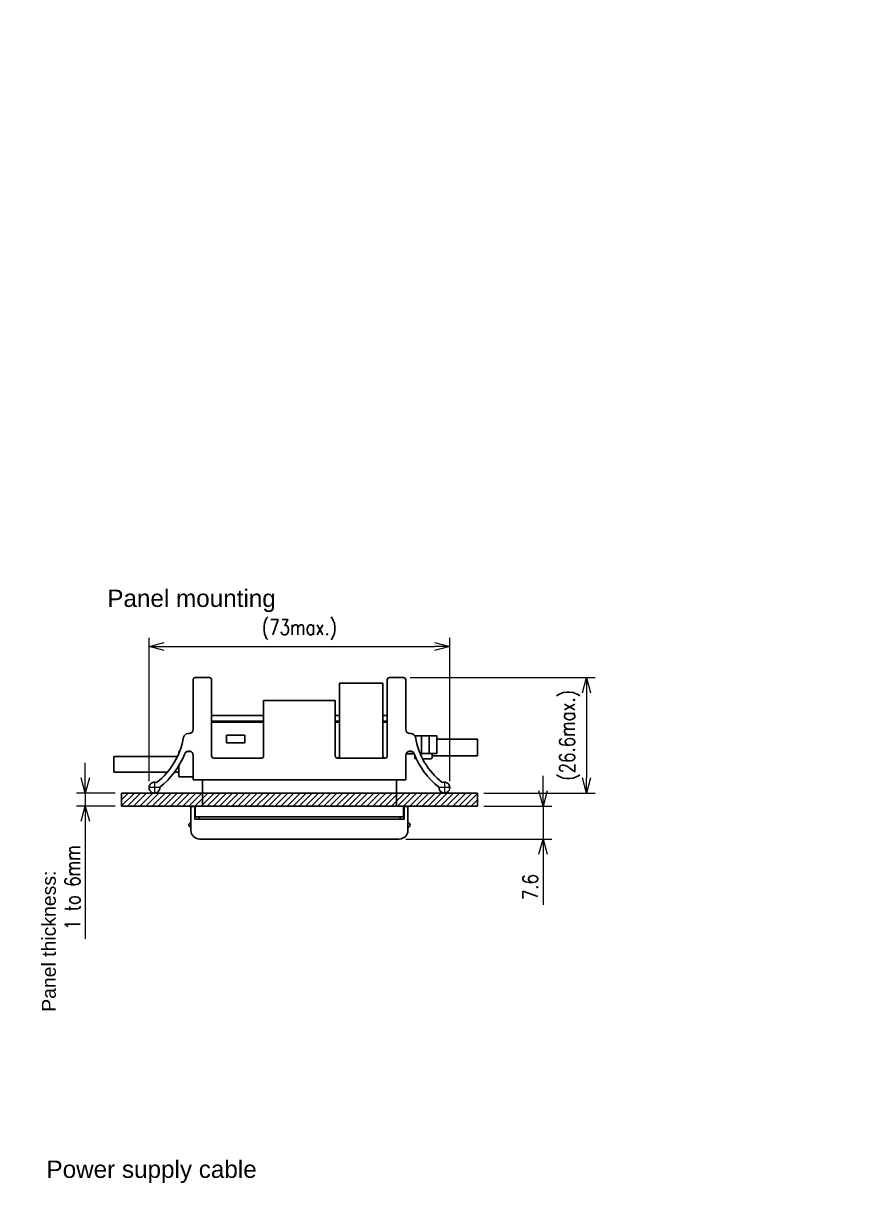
# Model space of a CAD drawing. Header units: millimetres. Extents: x 0 to 70370, y 0 to 11543.
# Drawn here: x 1131.3 to 1326.1, y 1848.4 to 2118.1 of the extents above; entities that cross this region are included whole.
import ezdxf
from ezdxf import colors
from ezdxf.entities.mleader import LeaderData, LeaderLine
from ezdxf.enums import TextEntityAlignment as Align
from ezdxf.math import Vec2, Vec3

# ---------------------------------------------------------------- set-up
doc = ezdxf.new("R2010")
doc.units = ezdxf.units.MM
for name, pattern in [('CENTER', [50.8, 31.75, -6.35, 6.35, -6.35]), ('CENTER2', [28.575, 19.05, -3.175, 3.175, -3.175]), ('HIDDEN2', [4.7625, 3.175, -1.5875])]:
    doc.linetypes.add(name, pattern=pattern)
for name, color, linetype, lineweight in [('01_外形線', 7, 'Continuous', 25), ('03_かくれ線', 6, 'HIDDEN2', 13), ('04_中心線', 1, 'CENTER2', 9), ('06_文字', 7, 'Continuous', 13), ('07_寸法線', 3, 'Continuous', 9)]:
    doc.layers.add(name, color=color, linetype=linetype, lineweight=lineweight)
doc.styles.get("Standard").update_dxf_attribs({"font": 'arial.ttf'})
doc.styles.add('寸法用', font='simplex.shx', dxfattribs={"width": 0.8, "bigfont": '@extfont2.shx'})
doc.dimstyles.new('機械製図用', dxfattribs={"dimtxt": 3.5, "dimasz": 3.5, "dimexe": 2, "dimexo": 0, "dimgap": 1.2, "dimtad": 1, "dimdsep": 46, "dimtxsty": '寸法用', "dimblk": 'OPEN30', "dimcen": 0, "dimclrd": 256, "dimclre": 256, "dimclrt": 7, "dimazin": 2, "dimtm": 1e-09, "dimtfac": 0.75, "dimtmove": 0, "dimatfit": 3, "dimldrblk": 'OPEN30', "dimfxl": 1, "dimlwd": -1, "dimlwe": -1, "dimarcsym": 0})

# ---------------------------------------------------------------- blocks, each defined once
blk = doc.blocks.new('_Open30')
at = {"color": 0, "linetype": 'ByBlock', "lineweight": -2}
for p, q in [((-1, 0.268), (0, 0)), ((0, 0), (-1, -0.268)), ((0, 0), (-1, 0))]:
    blk.add_line(p, q, dxfattribs=at)
blk = doc.blocks.new('*D1984')
at = {"layer": '07_寸法線', "transparency": 16777216}
for p, q in [((1220.46, 1967.33), (1263.1, 1967.33)), ((1261.1, 1963.83), (1261.1, 1944.23)), ((1237.46, 1940.73), (1263.1, 1940.73))]:
    blk.add_line(p, q, dxfattribs=at)
at = {"layer": 'Defpoints', "color": 0, "linetype": 'Continuous', "transparency": 16777216}
for p in [(1218.96, 1967.33), (1235.96, 1940.73), (1261.1, 1940.73)]:
    blk.add_point(p, dxfattribs=at)
at = {"layer": '07_寸法線', "linetype": 'Continuous', "transparency": 16777216, "xscale": 3.5, "yscale": 3.5, "zscale": 3.5}
for p, rotation in [((1261.1, 1967.33), 90), ((1261.1, 1940.73), 270)]:
    blk.add_blockref('_Open30', p, dxfattribs=dict(at, rotation=rotation))
at = {"layer": '07_寸法線', "color": 7, "linetype": 'Continuous', "transparency": 16777216, "insert": (1257.23, 1954.03), "char_height": 3.5, "attachment_point": 5, "rotation": 90, "style": '寸法用'}
blk.add_mtext('(26.6max.)', dxfattribs=at)
blk = doc.blocks.new('*D1985')
at = {"layer": '07_寸法線', "transparency": 16777216}
for p, q in [((1160.32, 1943.48), (1160.32, 1976.49)), ((1163.82, 1974.49), (1226.1, 1974.49)), ((1229.6, 1943.48), (1229.6, 1976.49))]:
    blk.add_line(p, q, dxfattribs=at)
at = {"layer": 'Defpoints', "color": 0, "linetype": 'Continuous', "transparency": 16777216}
for p in [(1229.6, 1974.49), (1160.32, 1941.98), (1229.6, 1941.98)]:
    blk.add_point(p, dxfattribs=at)
at = {"layer": '07_寸法線', "linetype": 'Continuous', "transparency": 16777216, "xscale": 3.5, "yscale": 3.5, "zscale": 3.5, "rotation": 180}
blk.add_blockref('_Open30', (1160.32, 1974.49), dxfattribs=at)
at = {"layer": '07_寸法線', "linetype": 'Continuous', "transparency": 16777216, "xscale": 3.5, "yscale": 3.5, "zscale": 3.5}
blk.add_blockref('_Open30', (1229.6, 1974.49), dxfattribs=at)
at = {"layer": '07_寸法線', "color": 7, "linetype": 'Continuous', "transparency": 16777216, "insert": (1194.96, 1978.36), "char_height": 3.5, "attachment_point": 5, "style": '寸法用'}
blk.add_mtext('(73max.)', dxfattribs=at)
blk = doc.blocks.new('*D1986')
at = {"layer": '07_寸法線', "transparency": 16777216}
for p, q in [((1145.6, 1944.23), (1145.6, 1947.73)), ((1152.46, 1940.73), (1143.6, 1940.73)), ((1145.6, 1940.73), (1145.6, 1937.73)), ((1152.46, 1937.73), (1143.6, 1937.73)), ((1145.6, 1934.23), (1145.6, 1907.13))]:
    blk.add_line(p, q, dxfattribs=at)
at = {"layer": 'Defpoints', "color": 0, "linetype": 'Continuous', "transparency": 16777216}
for p in [(1153.96, 1940.73), (1145.6, 1937.73), (1153.96, 1937.73)]:
    blk.add_point(p, dxfattribs=at)
at = {"layer": '07_寸法線', "linetype": 'Continuous', "transparency": 16777216, "xscale": 3.5, "yscale": 3.5, "zscale": 3.5}
for p, rotation in [((1145.6, 1940.73), 270), ((1145.6, 1937.73), 90)]:
    blk.add_blockref('_Open30', p, dxfattribs=dict(at, rotation=rotation))
at = {"layer": '07_寸法線', "color": 7, "linetype": 'Continuous', "transparency": 16777216, "insert": (1142.65, 1918.93), "char_height": 3.5, "attachment_point": 5, "rotation": 90, "style": '寸法用'}
blk.add_mtext('1 to 6mm', dxfattribs=at)
blk = doc.blocks.new('*D1987')
at = {"layer": '07_寸法線', "transparency": 16777216}
for p, q in [((1251.1, 1941.23), (1251.1, 1944.73)), ((1237.46, 1937.73), (1253.1, 1937.73)), ((1251.1, 1937.73), (1251.1, 1930.13)), ((1219.46, 1930.13), (1253.1, 1930.13)), ((1251.1, 1926.63), (1251.1, 1915))]:
    blk.add_line(p, q, dxfattribs=at)
at = {"layer": 'Defpoints', "color": 0, "linetype": 'Continuous', "transparency": 16777216}
for p in [(1235.96, 1937.73), (1217.96, 1930.13), (1251.1, 1930.13)]:
    blk.add_point(p, dxfattribs=at)
at = {"layer": '07_寸法線', "linetype": 'Continuous', "transparency": 16777216, "xscale": 3.5, "yscale": 3.5, "zscale": 3.5}
for p, rotation in [((1251.1, 1937.73), 270), ((1251.1, 1930.13), 90)]:
    blk.add_blockref('_Open30', p, dxfattribs=dict(at, rotation=rotation))
at = {"layer": '07_寸法線', "color": 7, "linetype": 'Continuous', "transparency": 16777216, "insert": (1248.15, 1919.07), "char_height": 3.5, "attachment_point": 5, "rotation": 90, "style": '寸法用'}
blk.add_mtext('7.6', dxfattribs=at)
blk = doc.blocks.new('*D1962')
at = {"layer": '07_寸法線', "transparency": 16777216}
for p, q in [((1220.46, 1967.33), (1263.1, 1967.33)), ((1261.1, 1963.83), (1261.1, 1944.23)), ((1237.46, 1940.73), (1263.1, 1940.73))]:
    blk.add_line(p, q, dxfattribs=at)
at = {"layer": 'Defpoints', "color": 0, "linetype": 'Continuous', "transparency": 16777216}
for p in [(1218.96, 1967.33), (1235.96, 1940.73), (1261.1, 1940.73)]:
    blk.add_point(p, dxfattribs=at)
at = {"layer": '07_寸法線', "linetype": 'Continuous', "transparency": 16777216, "xscale": 3.5, "yscale": 3.5, "zscale": 3.5}
for p, rotation in [((1261.1, 1967.33), 90), ((1261.1, 1940.73), 270)]:
    blk.add_blockref('_Open30', p, dxfattribs=dict(at, rotation=rotation))
at = {"layer": '07_寸法線', "color": 7, "linetype": 'Continuous', "transparency": 16777216, "insert": (1257.23, 1954.03), "char_height": 3.5, "attachment_point": 5, "rotation": 90, "style": '寸法用'}
blk.add_mtext('(26.6max.)', dxfattribs=at)
blk = doc.blocks.new('*D1963')
at = {"layer": '07_寸法線', "transparency": 16777216}
for p, q in [((1160.32, 1943.48), (1160.32, 1976.49)), ((1163.82, 1974.49), (1226.1, 1974.49)), ((1229.6, 1943.48), (1229.6, 1976.49))]:
    blk.add_line(p, q, dxfattribs=at)
at = {"layer": 'Defpoints', "color": 0, "linetype": 'Continuous', "transparency": 16777216}
for p in [(1229.6, 1974.49), (1160.32, 1941.98), (1229.6, 1941.98)]:
    blk.add_point(p, dxfattribs=at)
at = {"layer": '07_寸法線', "linetype": 'Continuous', "transparency": 16777216, "xscale": 3.5, "yscale": 3.5, "zscale": 3.5, "rotation": 180}
blk.add_blockref('_Open30', (1160.32, 1974.49), dxfattribs=at)
at = {"layer": '07_寸法線', "linetype": 'Continuous', "transparency": 16777216, "xscale": 3.5, "yscale": 3.5, "zscale": 3.5}
blk.add_blockref('_Open30', (1229.6, 1974.49), dxfattribs=at)
at = {"layer": '07_寸法線', "color": 7, "linetype": 'Continuous', "transparency": 16777216, "insert": (1194.96, 1978.36), "char_height": 3.5, "attachment_point": 5, "style": '寸法用'}
blk.add_mtext('(73max.)', dxfattribs=at)
blk = doc.blocks.new('*D1964')
at = {"layer": '07_寸法線', "transparency": 16777216}
for p, q in [((1145.6, 1944.23), (1145.6, 1947.73)), ((1152.46, 1940.73), (1143.6, 1940.73)), ((1145.6, 1940.73), (1145.6, 1937.73)), ((1152.46, 1937.73), (1143.6, 1937.73)), ((1145.6, 1934.23), (1145.6, 1907.13))]:
    blk.add_line(p, q, dxfattribs=at)
at = {"layer": 'Defpoints', "color": 0, "linetype": 'Continuous', "transparency": 16777216}
for p in [(1153.96, 1940.73), (1145.6, 1937.73), (1153.96, 1937.73)]:
    blk.add_point(p, dxfattribs=at)
at = {"layer": '07_寸法線', "linetype": 'Continuous', "transparency": 16777216, "xscale": 3.5, "yscale": 3.5, "zscale": 3.5}
for p, rotation in [((1145.6, 1940.73), 270), ((1145.6, 1937.73), 90)]:
    blk.add_blockref('_Open30', p, dxfattribs=dict(at, rotation=rotation))
at = {"layer": '07_寸法線', "color": 7, "linetype": 'Continuous', "transparency": 16777216, "insert": (1142.65, 1918.93), "char_height": 3.5, "attachment_point": 5, "rotation": 90, "style": '寸法用'}
blk.add_mtext('1 to 6mm', dxfattribs=at)
blk = doc.blocks.new('*D1965')
at = {"layer": '07_寸法線', "transparency": 16777216}
for p, q in [((1251.1, 1941.23), (1251.1, 1944.73)), ((1237.46, 1937.73), (1253.1, 1937.73)), ((1251.1, 1937.73), (1251.1, 1930.13)), ((1219.46, 1930.13), (1253.1, 1930.13)), ((1251.1, 1926.63), (1251.1, 1915))]:
    blk.add_line(p, q, dxfattribs=at)
at = {"layer": 'Defpoints', "color": 0, "linetype": 'Continuous', "transparency": 16777216}
for p in [(1235.96, 1937.73), (1217.96, 1930.13), (1251.1, 1930.13)]:
    blk.add_point(p, dxfattribs=at)
at = {"layer": '07_寸法線', "linetype": 'Continuous', "transparency": 16777216, "xscale": 3.5, "yscale": 3.5, "zscale": 3.5}
for p, rotation in [((1251.1, 1937.73), 270), ((1251.1, 1930.13), 90)]:
    blk.add_blockref('_Open30', p, dxfattribs=dict(at, rotation=rotation))
at = {"layer": '07_寸法線', "color": 7, "linetype": 'Continuous', "transparency": 16777216, "insert": (1248.15, 1919.07), "char_height": 3.5, "attachment_point": 5, "rotation": 90, "style": '寸法用'}
blk.add_mtext('7.6', dxfattribs=at)
blk = doc.blocks.new('AM_BALLOON1')
at = {"transparency": 16777216}
blk.add_circle((0, 0), 5, dxfattribs=at)
blk.add_attdef('B_NUMBER', text='', height=3, dxfattribs=at).set_placement((0, 0), align=Align.MIDDLE_CENTER)
blk = doc.blocks.new('_OPEN')
at = {"color": 0, "linetype": 'ByBlock'}
for p, q in [((-1, 0.167), (0, 0)), ((0, 0), (-1, -0.167)), ((0, 0), (-1, 0))]:
    blk.add_line(p, q, dxfattribs=at)

msp = doc.modelspace()

# ---------------------------------------------------------------- linework, layer by layer
at = {"layer": '01_外形線', "linetype": 'Continuous'}
for p, q in [((1170.46, 1966.83), (1170.46, 1955.42)), ((1170.46, 1966.83), (1170.46, 1955.42)), ((1170.96, 1967.33), (1174.21, 1967.33)), ((1170.96, 1967.33), (1174.21, 1967.33)), ((1174.71, 1966.83), (1174.71, 1949.28)), ((1174.71, 1966.83), (1174.71, 1949.28)), ((1215.21, 1966.83), (1215.21, 1949.28)), ((1215.21, 1966.83), (1215.21, 1949.28)), ((1218.96, 1967.33), (1215.71, 1967.33)), ((1218.96, 1967.33), (1215.71, 1967.33)), ((1219.46, 1966.83), (1219.46, 1955.42)), ((1219.46, 1966.83), (1219.46, 1955.42)), ((1204.21, 1966.03), (1204.21, 1949.28)), ((1204.21, 1966.03), (1214.21, 1966.03)), ((1204.21, 1966.03), (1204.21, 1949.28)), ((1204.21, 1966.03), (1214.21, 1966.03)), ((1214.21, 1949.28), (1214.21, 1966.03)), ((1214.21, 1949.28), (1214.21, 1966.03)), ((1203.21, 1962.03), (1186.71, 1962.03)), ((1186.71, 1962.03), (1186.71, 1949.28)), ((1203.21, 1962.03), (1186.71, 1962.03)), ((1186.71, 1962.03), (1186.71, 1949.28)), ((1203.21, 1949.28), (1203.21, 1962.03)), ((1203.21, 1949.28), (1203.21, 1962.03)), ((1186.71, 1958.635), (1174.71, 1958.635)), ((1186.71, 1958.635), (1174.71, 1958.635)), ((1204.21, 1958.635), (1203.21, 1958.635)), ((1204.21, 1958.635), (1203.21, 1958.635)), ((1215.21, 1958.635), (1214.21, 1958.635)), ((1215.21, 1958.635), (1214.21, 1958.635)), ((1186.71, 1957.335), (1174.71, 1957.335)), ((1186.71, 1957.335), (1174.71, 1957.335)), ((1186.71, 1957.035), (1174.71, 1957.035)), ((1186.71, 1957.035), (1174.71, 1957.035)), ((1204.21, 1957.335), (1203.21, 1957.335)), ((1204.21, 1957.335), (1203.21, 1957.335)), ((1204.21, 1957.035), (1203.21, 1957.035)), ((1204.21, 1957.035), (1203.21, 1957.035)), ((1215.21, 1957.335), (1214.21, 1957.335)), ((1215.21, 1957.335), (1214.21, 1957.335)), ((1215.21, 1957.035), (1214.21, 1957.035)), ((1215.21, 1957.035), (1214.21, 1957.035)), ((1169.236, 1954.42), (1169.46, 1954.42)), ((1169.236, 1954.42), (1169.46, 1954.42)), ((1178.16, 1954.035), (1182.36, 1954.035)), ((1178.16, 1952.335), (1178.16, 1954.035)), ((1178.16, 1954.035), (1182.36, 1954.035)), ((1178.16, 1952.335), (1178.16, 1954.035)), ((1182.36, 1954.035), (1182.36, 1952.335)), ((1182.36, 1954.035), (1182.36, 1952.335)), ((1220.684, 1954.42), (1220.46, 1954.42)), ((1220.684, 1954.42), (1220.46, 1954.42)), ((1226.614, 1953.935), (1221.542, 1953.935)), ((1226.614, 1953.935), (1221.542, 1953.935)), ((1223.114, 1953.935), (1223.114, 1949.835)), ((1223.114, 1953.935), (1223.114, 1949.835)), ((1224.864, 1953.935), (1224.864, 1949.835)), ((1224.864, 1953.935), (1224.864, 1949.835)), ((1226.614, 1953.935), (1226.614, 1949.835)), ((1226.614, 1953.935), (1226.614, 1949.835)), ((1226.614, 1953.135), (1235.96, 1953.135)), ((1226.614, 1953.135), (1235.96, 1953.135)), ((1235.96, 1953.135), (1235.96, 1949.335)), ((1235.96, 1953.135), (1235.96, 1949.335)), ((1167.327, 1950.28), (1167.16, 1950.28)), ((1167.16, 1949.87), (1167.16, 1950.28)), ((1167.327, 1950.28), (1167.16, 1950.28)), ((1167.16, 1949.87), (1167.16, 1950.28)), ((1169.97, 1950.28), (1168.95, 1950.28)), ((1169.97, 1950.28), (1168.95, 1950.28)), ((1182.36, 1952.335), (1178.16, 1952.335)), ((1182.36, 1952.335), (1178.16, 1952.335)), ((1152.219, 1949.155), (1166.839, 1949.155)), ((1152.219, 1945.555), (1152.219, 1949.155)), ((1152.219, 1949.155), (1166.839, 1949.155)), ((1152.219, 1945.555), (1152.219, 1949.155)), ((1170.46, 1949.42), (1170.46, 1943.78)), ((1170.46, 1949.42), (1170.46, 1943.78)), ((1186.21, 1948.78), (1175.21, 1948.78)), ((1186.21, 1948.78), (1175.21, 1948.78)), ((1203.71, 1948.78), (1214.71, 1948.78)), ((1203.71, 1948.78), (1214.71, 1948.78)), ((1219.46, 1949.42), (1219.46, 1943.78)), ((1219.46, 1949.42), (1219.46, 1943.78)), ((1221.411, 1949.735), (1219.511, 1949.735)), ((1221.411, 1949.735), (1219.511, 1949.735)), ((1219.55, 1949.835), (1221.37, 1949.835)), ((1219.55, 1949.835), (1221.37, 1949.835)), ((1219.614, 1949.952), (1219.614, 1949.835)), ((1219.614, 1949.952), (1219.614, 1949.835)), ((1221.514, 1948.935), (1221.514, 1949.481)), ((1221.514, 1948.935), (1221.514, 1949.481)), ((1221.814, 1948.635), (1221.889, 1948.635)), ((1221.814, 1948.635), (1221.889, 1948.635)), ((1226.614, 1949.835), (1222.775, 1949.835)), ((1226.614, 1949.835), (1222.775, 1949.835)), ((1223.341, 1948.635), (1225.212, 1948.635)), ((1223.341, 1948.635), (1225.212, 1948.635)), ((1235.96, 1949.335), (1225.513, 1949.335)), ((1235.96, 1949.335), (1225.513, 1949.335)), ((1225.514, 1948.935), (1225.514, 1949.835)), ((1225.514, 1948.935), (1225.514, 1949.835)), ((1152.219, 1945.555), (1164.523, 1945.555)), ((1152.219, 1945.555), (1164.523, 1945.555)), ((1166.179, 1945.555), (1167.16, 1945.555)), ((1166.179, 1945.555), (1167.16, 1945.555)), ((1167.16, 1944.43), (1167.16, 1947.015)), ((1167.16, 1944.43), (1167.16, 1947.015)), ((1170.46, 1944.43), (1167.16, 1944.43)), ((1170.46, 1944.43), (1167.16, 1944.43)), ((1219.46, 1943.78), (1170.46, 1943.78)), ((1219.46, 1943.78), (1170.46, 1943.78)), ((1172.61, 1937.735), (1172.61, 1943.78)), ((1172.61, 1937.735), (1172.61, 1943.78)), ((1217.31, 1943.78), (1217.31, 1937.735)), ((1217.31, 1943.78), (1217.31, 1937.735)), ((1153.96, 1940.735), (1235.96, 1940.735)), ((1153.96, 1937.735), (1153.96, 1940.735)), ((1153.96, 1940.735), (1235.96, 1940.735)), ((1153.96, 1937.735), (1153.96, 1940.735)), ((1235.96, 1940.735), (1235.96, 1937.735)), ((1235.96, 1940.735), (1235.96, 1937.735)), ((1235.96, 1937.735), (1153.96, 1937.735)), ((1235.96, 1937.735), (1153.96, 1937.735)), ((1169.96, 1932.135), (1169.96, 1937.635)), ((1170.86, 1937.635), (1169.96, 1937.635)), ((1169.96, 1932.135), (1169.96, 1937.635)), ((1170.86, 1937.635), (1169.96, 1937.635)), ((1170.86, 1934.735), (1170.86, 1937.635)), ((1170.86, 1937.635), (1170.96, 1937.485)), ((1170.86, 1934.735), (1170.86, 1937.635)), ((1170.86, 1937.635), (1170.96, 1937.485)), ((1170.96, 1935.235), (1170.96, 1937.735)), ((1170.96, 1935.235), (1170.96, 1937.735)), ((1218.96, 1935.235), (1218.96, 1937.735)), ((1218.96, 1935.235), (1218.96, 1937.735)), ((1218.96, 1937.485), (1219.06, 1937.635)), ((1218.96, 1937.485), (1219.06, 1937.635)), ((1219.06, 1937.635), (1219.06, 1934.735)), ((1219.06, 1937.635), (1219.96, 1937.635)), ((1219.06, 1937.635), (1219.06, 1934.735)), ((1219.06, 1937.635), (1219.96, 1937.635)), ((1219.96, 1937.635), (1219.96, 1932.135)), ((1219.96, 1937.635), (1219.96, 1932.135)), ((1170.86, 1936.335), (1170.96, 1936.402)), ((1170.86, 1936.335), (1170.96, 1936.402)), ((1170.86, 1934.735), (1219.06, 1934.735)), ((1170.86, 1934.735), (1219.06, 1934.735)), ((1170.96, 1935.235), (1218.96, 1935.235)), ((1170.96, 1935.235), (1218.96, 1935.235)), ((1171.76, 1935.235), (1171.76, 1934.735)), ((1171.76, 1935.235), (1171.76, 1934.735)), ((1218.16, 1935.235), (1218.16, 1934.735)), ((1218.16, 1935.235), (1218.16, 1934.735)), ((1219.06, 1936.335), (1218.96, 1936.402)), ((1219.06, 1936.335), (1218.96, 1936.402)), ((1171.96, 1930.135), (1217.96, 1930.135)), ((1171.96, 1930.135), (1217.96, 1930.135))]:
    msp.add_line(p, q, dxfattribs=at)
for centre, radius, start, end in [((1170.96, 1966.83), 0.5, 90, 180), ((1170.96, 1966.83), 0.5, 90, 180), ((1174.21, 1966.83), 0.5, 0, 90), ((1174.21, 1966.83), 0.5, 0, 90), ((1215.71, 1966.83), 0.5, 90, 180), ((1215.71, 1966.83), 0.5, 90, 180), ((1218.96, 1966.83), 0.5, 0, 90), ((1218.96, 1966.83), 0.5, 0, 90), ((1151.498, 1956.48), 17, 308.32131, 350.21072), ((1151.498, 1956.48), 17, 308.32131, 350.21072), ((1169.236, 1953.42), 1, 90, 170.21072), ((1169.236, 1953.42), 1, 90, 170.21072), ((1169.46, 1955.42), 1, 270, 0), ((1169.46, 1955.42), 1, 270, 0), ((1220.46, 1955.42), 1, 180, 270), ((1220.46, 1955.42), 1, 180, 270), ((1220.684, 1953.42), 1, 9.78928, 90), ((1220.684, 1953.42), 1, 9.78928, 90), ((1238.422, 1956.48), 17, 189.78928, 231.67869), ((1238.422, 1956.48), 17, 189.78928, 231.67869), ((1169.46, 1949.42), 1, 0, 158.54154), ((1169.46, 1949.42), 1, 0, 158.54154), ((1220.46, 1949.42), 1, 21.45846, 180), ((1220.46, 1949.42), 1, 21.45846, 180), ((1151.498, 1956.48), 18.3, 308.1935, 338.54154), ((1151.498, 1956.48), 18.3, 308.1935, 338.54154), ((1175.21, 1949.28), 0.5, 180, 270), ((1175.21, 1949.28), 0.5, 180, 270), ((1186.21, 1949.28), 0.5, 270, 0), ((1186.21, 1949.28), 0.5, 270, 0), ((1203.71, 1949.28), 0.5, 180, 360), ((1203.71, 1949.28), 0.5, 180, 360), ((1214.71, 1949.28), 0.5, 180, 0), ((1214.71, 1949.28), 0.5, 180, 0), ((1221.814, 1948.935), 0.3, 180, 270), ((1221.814, 1948.935), 0.3, 180, 270), ((1225.214, 1948.935), 0.3, 270, 0), ((1225.214, 1948.935), 0.3, 270, 0), ((1161.568, 1941.985), 1.25, 67.87089, 180), ((1161.568, 1941.985), 1.25, 67.87089, 180), ((1161.568, 1941.985), 1.25, 180, 5.17444), ((1161.568, 1941.985), 1.25, 180, 5.17444), ((1228.352, 1941.985), 1.25, 174.82556, 0), ((1228.352, 1941.985), 1.25, 174.82556, 0), ((1228.352, 1941.985), 1.25, 0, 112.12911), ((1228.352, 1941.985), 1.25, 0, 112.12911), ((1169.96, 1933.347), 0.5, 90, 270), ((1169.96, 1933.347), 0.5, 90, 270), ((1171.96, 1932.135), 2, 180, 270), ((1171.96, 1932.135), 2, 180, 270), ((1217.96, 1932.135), 2, 270, 0), ((1217.96, 1932.135), 2, 270, 0), ((1219.96, 1933.347), 0.5, 270, 90), ((1219.96, 1933.347), 0.5, 270, 90)]:
    msp.add_arc(centre, radius, start, end, dxfattribs=at)
at = {"layer": '01_外形線', "linetype": 'Continuous', "ltscale": 0.3}
msp.add_arc((1238.422, 1956.48), 18.3, 201.45846, 231.8065, dxfattribs=at)
msp.add_arc((1238.422, 1956.48), 18.3, 201.45846, 231.8065, dxfattribs=at)
at = {"layer": '03_かくれ線', "linetype": 'Continuous'}
for p, q in [((1153.96, 1937.785), (1156.91, 1940.735)), ((1153.96, 1939.2), (1155.496, 1940.735)), ((1153.96, 1937.785), (1156.91, 1940.735)), ((1153.96, 1939.2), (1155.496, 1940.735)), ((1155.324, 1937.735), (1158.324, 1940.735)), ((1155.324, 1937.735), (1158.324, 1940.735)), ((1156.738, 1937.735), (1159.738, 1940.735)), ((1156.738, 1937.735), (1159.738, 1940.735)), ((1158.152, 1937.735), (1161.152, 1940.735)), ((1158.152, 1937.735), (1161.152, 1940.735)), ((1159.567, 1937.735), (1162.567, 1940.735)), ((1159.567, 1937.735), (1162.567, 1940.735)), ((1160.981, 1937.735), (1163.981, 1940.735)), ((1160.981, 1937.735), (1163.981, 1940.735)), ((1162.395, 1937.735), (1165.395, 1940.735)), ((1162.395, 1937.735), (1165.395, 1940.735)), ((1163.809, 1937.735), (1166.809, 1940.735)), ((1163.809, 1937.735), (1166.809, 1940.735)), ((1165.223, 1937.735), (1168.223, 1940.735)), ((1165.223, 1937.735), (1168.223, 1940.735)), ((1166.638, 1937.735), (1169.638, 1940.735)), ((1166.638, 1937.735), (1169.638, 1940.735)), ((1168.052, 1937.735), (1171.052, 1940.735)), ((1168.052, 1937.735), (1171.052, 1940.735)), ((1169.466, 1937.735), (1172.466, 1940.735)), ((1169.466, 1937.735), (1172.466, 1940.735)), ((1170.88, 1937.735), (1173.88, 1940.735)), ((1170.88, 1937.735), (1173.88, 1940.735)), ((1172.295, 1937.735), (1175.295, 1940.735)), ((1172.295, 1937.735), (1175.295, 1940.735)), ((1173.709, 1937.735), (1176.709, 1940.735)), ((1173.709, 1937.735), (1176.709, 1940.735)), ((1175.123, 1937.735), (1178.123, 1940.735)), ((1175.123, 1937.735), (1178.123, 1940.735)), ((1176.537, 1937.735), (1179.537, 1940.735)), ((1176.537, 1937.735), (1179.537, 1940.735)), ((1177.951, 1937.735), (1180.951, 1940.735)), ((1177.951, 1937.735), (1180.951, 1940.735)), ((1179.366, 1937.735), (1182.366, 1940.735)), ((1179.366, 1937.735), (1182.366, 1940.735)), ((1180.78, 1937.735), (1183.78, 1940.735)), ((1180.78, 1937.735), (1183.78, 1940.735)), ((1182.194, 1937.735), (1185.194, 1940.735)), ((1182.194, 1937.735), (1185.194, 1940.735)), ((1183.608, 1937.735), (1186.608, 1940.735)), ((1183.608, 1937.735), (1186.608, 1940.735)), ((1185.022, 1937.735), (1188.022, 1940.735)), ((1185.022, 1937.735), (1188.022, 1940.735)), ((1186.437, 1937.735), (1189.437, 1940.735)), ((1186.437, 1937.735), (1189.437, 1940.735)), ((1187.851, 1937.735), (1190.851, 1940.735)), ((1187.851, 1937.735), (1190.851, 1940.735)), ((1189.265, 1937.735), (1192.265, 1940.735)), ((1189.265, 1937.735), (1192.265, 1940.735)), ((1190.679, 1937.735), (1193.679, 1940.735)), ((1190.679, 1937.735), (1193.679, 1940.735)), ((1192.094, 1937.735), (1195.094, 1940.735)), ((1192.094, 1937.735), (1195.094, 1940.735)), ((1193.508, 1937.735), (1196.508, 1940.735)), ((1193.508, 1937.735), (1196.508, 1940.735)), ((1194.922, 1937.735), (1197.922, 1940.735)), ((1194.922, 1937.735), (1197.922, 1940.735)), ((1196.336, 1937.735), (1199.336, 1940.735)), ((1196.336, 1937.735), (1199.336, 1940.735)), ((1197.75, 1937.735), (1200.75, 1940.735)), ((1197.75, 1937.735), (1200.75, 1940.735)), ((1199.165, 1937.735), (1202.165, 1940.735)), ((1199.165, 1937.735), (1202.165, 1940.735)), ((1200.579, 1937.735), (1203.579, 1940.735)), ((1200.579, 1937.735), (1203.579, 1940.735)), ((1201.993, 1937.735), (1204.993, 1940.735)), ((1201.993, 1937.735), (1204.993, 1940.735)), ((1203.407, 1937.735), (1206.407, 1940.735)), ((1203.407, 1937.735), (1206.407, 1940.735)), ((1204.821, 1937.735), (1207.821, 1940.735)), ((1204.821, 1937.735), (1207.821, 1940.735)), ((1206.236, 1937.735), (1209.236, 1940.735)), ((1206.236, 1937.735), (1209.236, 1940.735)), ((1207.65, 1937.735), (1210.65, 1940.735)), ((1207.65, 1937.735), (1210.65, 1940.735)), ((1209.064, 1937.735), (1212.064, 1940.735)), ((1209.064, 1937.735), (1212.064, 1940.735)), ((1210.478, 1937.735), (1213.478, 1940.735)), ((1210.478, 1937.735), (1213.478, 1940.735)), ((1211.892, 1937.735), (1214.892, 1940.735)), ((1211.892, 1937.735), (1214.892, 1940.735)), ((1213.307, 1937.735), (1216.307, 1940.735)), ((1213.307, 1937.735), (1216.307, 1940.735)), ((1214.721, 1937.735), (1217.721, 1940.735)), ((1214.721, 1937.735), (1217.721, 1940.735)), ((1216.135, 1937.735), (1219.135, 1940.735)), ((1216.135, 1937.735), (1219.135, 1940.735)), ((1217.549, 1937.735), (1220.549, 1940.735)), ((1217.549, 1937.735), (1220.549, 1940.735)), ((1218.964, 1937.735), (1221.964, 1940.735)), ((1218.964, 1937.735), (1221.964, 1940.735)), ((1220.378, 1937.735), (1223.378, 1940.735)), ((1220.378, 1937.735), (1223.378, 1940.735)), ((1221.792, 1937.735), (1224.792, 1940.735)), ((1221.792, 1937.735), (1224.792, 1940.735)), ((1223.206, 1937.735), (1226.206, 1940.735)), ((1223.206, 1937.735), (1226.206, 1940.735)), ((1224.62, 1937.735), (1227.62, 1940.735)), ((1224.62, 1937.735), (1227.62, 1940.735)), ((1226.035, 1937.735), (1229.035, 1940.735)), ((1226.035, 1937.735), (1229.035, 1940.735)), ((1227.449, 1937.735), (1230.449, 1940.735)), ((1227.449, 1937.735), (1230.449, 1940.735)), ((1228.863, 1937.735), (1231.863, 1940.735)), ((1228.863, 1937.735), (1231.863, 1940.735)), ((1230.277, 1937.735), (1233.277, 1940.735)), ((1230.277, 1937.735), (1233.277, 1940.735)), ((1231.691, 1937.735), (1234.691, 1940.735)), ((1231.691, 1937.735), (1234.691, 1940.735)), ((1233.106, 1937.735), (1235.96, 1940.589)), ((1233.106, 1937.735), (1235.96, 1940.589)), ((1234.52, 1937.735), (1235.96, 1939.175)), ((1234.52, 1937.735), (1235.96, 1939.175))]:
    msp.add_line(p, q, dxfattribs=at)
at = {"layer": '04_中心線', "linetype": 'CENTER', "ltscale": 0.3}
for p, q in [((1162.943, 1941.985), (1160.193, 1941.985)), ((1162.943, 1941.985), (1160.193, 1941.985)), ((1161.568, 1943.36), (1161.568, 1940.61)), ((1161.568, 1943.36), (1161.568, 1940.61)), ((1229.727, 1941.985), (1226.977, 1941.985)), ((1229.727, 1941.985), (1226.977, 1941.985)), ((1228.352, 1943.36), (1228.352, 1940.61)), ((1228.352, 1943.36), (1228.352, 1940.61))]:
    msp.add_line(p, q, dxfattribs=at)

# ---------------------------------------------------------------- texts
at = {"layer": '06_文字', "linetype": 'Continuous'}
for s, p in [('Panel mounting', (1150.674, 1983.623)), ('Panel mounting', (1150.674, 1983.623)), ('Power supply cable', (1136.665, 1852.02)), ('Power supply cable', (1136.665, 1852.02))]:
    msp.add_text(s, height=4, dxfattribs=at).set_placement(p)
at = {"layer": '07_寸法線', "linetype": 'Continuous'}
msp.add_text('Panel thickness:', height=3.2, rotation=90, dxfattribs=at).set_placement((1138.806, 1890.314))
msp.add_text('Panel thickness:', height=3.2, rotation=90, dxfattribs=at).set_placement((1138.806, 1890.314))

# ---------------------------------------------------------------- dimensions: what is measured, and where the dimension line sits
for picture in ['*D1985', '*D1963']:
    dim = msp.add_linear_dim(base=(1229.602, 1974.491), p1=(1160.318, 1941.985), p2=(1229.602, 1941.985), text='(73max.)', dimstyle='機械製図用', override={"dimexo": 1.5}, dxfattribs=at)
    dim.commit()
    dim.dimension.update_dxf_attribs({"geometry": picture, "text_midpoint": (1194.96, 1978.357)})
for base, p1, p2, text, picture, middle in [((1261.1004, 1940.7349), (1218.9602, 1967.3301), (1235.9602, 1940.7349), '(<>max.)', '*D1984', (1257.2337, 1954.0325)), ((1261.1004, 1940.7349), (1218.9602, 1967.3301), (1235.9602, 1940.7349), '(<>max.)', '*D1962', (1257.2337, 1954.0325)), ((1145.602, 1937.735), (1153.96, 1940.735), (1153.96, 1937.735), '1 to 6mm', '*D1986', (1142.652, 1918.935)), ((1145.602, 1937.735), (1153.96, 1940.735), (1153.96, 1937.735), '1 to 6mm', '*D1964', (1142.652, 1918.935))]:
    dim = msp.add_linear_dim(base=base, p1=p1, p2=p2, angle=90, text=text, dimstyle='機械製図用', override={"dimexo": 1.5}, dxfattribs=at)
    dim.commit()
    dim.dimension.update_dxf_attribs({"geometry": picture, "text_midpoint": middle})
for picture in ['*D1987', '*D1965']:
    dim = msp.add_linear_dim(base=(1251.1, 1930.135), p1=(1235.96, 1937.735), p2=(1217.96, 1930.135), angle=90, dimstyle='機械製図用', override={"dimexo": 1.5}, dxfattribs=at)
    dim.commit()
    dim.dimension.update_dxf_attribs({"geometry": picture, "text_midpoint": (1248.15, 1919.068)})

# ---------------------------------------------------------------- leaders
at = {"layer": '07_寸法線'}
ml = msp.add_multileader_block('Standard', dxfattribs=at)
ml.set_content('AM_BALLOON1', color=256, scale=9.3744318)
ml.set_attribute('B_NUMBER', '1', width=0)
ml.set_leader_properties(color=256, linetype='ByLayer', lineweight=-1)
ml.set_arrow_properties(name='OPEN')
ml.build(insert=Vec2(0, 0))
ml.multileader.update_dxf_attribs({"leader_type": 0, "has_dogleg": 0, "text_right_attachment_type": 6, "dogleg_length": 0, "arrow_head_size": 4.688, "scale": 2.5, "block_connection_type": 1})
ctx = ml.context
ctx.base_point, ctx.scale, ctx.char_height, ctx.arrow_head_size, ctx.landing_gap_size, ctx.plane_origin = Vec3(33418.771, 3166.995), 2.5, 9.375, 4.688, 4.688, Vec3(33418.771, 3166.995)
ctx.right_attachment, ctx.attachment_type = 6, 1
notes = []
notes.append((ctx, [(0, (0, 0, 0), (0, 0), (1, 0), 1, [])]))
ctx.block.insert = Vec3(33418.771, 3166.995)
ml = msp.add_multileader_block('Standard', dxfattribs=at)
ml.set_content('AM_BALLOON1', color=256, scale=7.4995455)
ml.set_attribute('B_NUMBER', '1A', width=0)
ml.set_leader_properties(color=256, linetype='ByLayer', lineweight=-1)
ml.set_arrow_properties(name='OPEN')
ml.build(insert=Vec2(0, 0))
ml.multileader.update_dxf_attribs({"leader_type": 0, "has_dogleg": 0, "text_right_attachment_type": 6, "dogleg_length": 0, "arrow_head_size": 3.75, "scale": 2.5, "block_connection_type": 1})
ctx = ml.context
ctx.base_point, ctx.scale, ctx.char_height, ctx.arrow_head_size, ctx.landing_gap_size, ctx.plane_origin = Vec3(35324.795, 3132.322), 2.5, 7.5, 3.75, 3.75, Vec3(35324.795, 3132.322)
ctx.right_attachment, ctx.attachment_type = 6, 1
notes.append((ctx, [(0, (0, 0, 0), (0, 0), (1, 0), 1, [])]))
ctx.block.insert = Vec3(35324.795, 3132.322)
ml = msp.add_multileader_block('Standard', dxfattribs=at)
ml.set_content('AM_BALLOON1', color=256, scale=7.4995455)
ml.set_attribute('B_NUMBER', '2', width=0)
ml.set_leader_properties(color=256, linetype='ByLayer', lineweight=-1)
ml.set_arrow_properties(name='OPEN')
ml.build(insert=Vec2(0, 0))
ml.multileader.update_dxf_attribs({"leader_type": 0, "has_dogleg": 0, "text_right_attachment_type": 6, "dogleg_length": 0, "arrow_head_size": 3.75, "scale": 2.5, "block_connection_type": 1})
ctx = ml.context
ctx.base_point, ctx.scale, ctx.char_height, ctx.arrow_head_size, ctx.landing_gap_size, ctx.plane_origin = Vec3(37084.606, 2712.991), 2.5, 7.5, 3.75, 3.75, Vec3(37084.606, 2712.991)
ctx.right_attachment, ctx.attachment_type = 6, 1
notes.append((ctx, [(0, (0, 0, 0), (0, 0), (1, 0), 1, [])]))
ctx.block.insert = Vec3(37084.606, 2712.991)
ml = msp.add_multileader_block('Standard', dxfattribs=at)
ml.set_content('AM_BALLOON1', color=256, scale=7.4995455)
ml.set_attribute('B_NUMBER', '3', width=0)
ml.set_leader_properties(color=256, linetype='ByLayer', lineweight=-1)
ml.set_arrow_properties(name='OPEN')
ml.build(insert=Vec2(0, 0))
ml.multileader.update_dxf_attribs({"leader_type": 0, "has_dogleg": 0, "text_right_attachment_type": 6, "dogleg_length": 0, "arrow_head_size": 3.75, "scale": 2.5, "block_connection_type": 1})
ctx = ml.context
ctx.base_point, ctx.scale, ctx.char_height, ctx.arrow_head_size, ctx.landing_gap_size, ctx.plane_origin = Vec3(38565.945, 2679.176), 2.5, 7.5, 3.75, 3.75, Vec3(38565.945, 2679.176)
ctx.right_attachment, ctx.attachment_type = 6, 1
notes.append((ctx, [(0, (0, 0, 0), (0, 0), (1, 0), 1, [])]))
ctx.block.insert = Vec3(38565.945, 2679.176)
ml = msp.add_multileader_block('Standard', dxfattribs=at)
ml.set_content('AM_BALLOON1', color=256, scale=6.9995758)
ml.set_attribute('B_NUMBER', '1', width=0)
ml.set_leader_properties(color=256, linetype='ByLayer', lineweight=-1)
ml.set_arrow_properties(name='OPEN')
ml.build(insert=Vec2(0, 0))
ml.multileader.update_dxf_attribs({"leader_type": 0, "has_dogleg": 0, "text_right_attachment_type": 6, "dogleg_length": 0, "arrow_head_size": 3.5, "scale": 2.5, "block_connection_type": 1})
ctx = ml.context
ctx.base_point, ctx.scale, ctx.char_height, ctx.arrow_head_size, ctx.landing_gap_size, ctx.plane_origin = Vec3(22618.86, 2460.666), 2.5, 7, 3.5, 3.5, Vec3(22618.86, 2460.666)
ctx.right_attachment, ctx.attachment_type = 6, 1
notes.append((ctx, [(0, (0, 0, 0), (0, 0), (1, 0), 1, [])]))
ctx.block.insert = Vec3(22618.86, 2460.666)
ml = msp.add_multileader_block('Standard', dxfattribs=at)
ml.set_content('AM_BALLOON1', color=256, scale=7.4995455)
ml.set_attribute('B_NUMBER', '1B', width=0)
ml.set_leader_properties(color=256, linetype='ByLayer', lineweight=-1)
ml.set_arrow_properties(name='OPEN')
ml.build(insert=Vec2(0, 0))
ml.multileader.update_dxf_attribs({"leader_type": 0, "has_dogleg": 0, "text_right_attachment_type": 6, "dogleg_length": 0, "arrow_head_size": 3.75, "scale": 2.5, "block_connection_type": 1})
ctx = ml.context
ctx.base_point, ctx.scale, ctx.char_height, ctx.arrow_head_size, ctx.landing_gap_size, ctx.plane_origin = Vec3(35324.795, 2449.628), 2.5, 7.5, 3.75, 3.75, Vec3(35324.795, 2449.628)
ctx.right_attachment, ctx.attachment_type = 6, 1
notes.append((ctx, [(0, (0, 0, 0), (0, 0), (1, 0), 1, [])]))
ctx.block.insert = Vec3(35324.795, 2449.628)
ml = msp.add_multileader_block('Standard', dxfattribs=at)
ml.set_content('AM_BALLOON1', color=256, scale=5.2496818)
ml.set_attribute('B_NUMBER', '1', width=0)
ml.set_leader_properties(color=256, linetype='ByLayer', lineweight=-1)
ml.set_arrow_properties(name='OPEN')
ml.build(insert=Vec2(0, 0))
ml.multileader.update_dxf_attribs({"leader_type": 0, "has_dogleg": 0, "text_right_attachment_type": 6, "dogleg_length": 0, "arrow_head_size": 2.625, "scale": 2.5, "block_connection_type": 1})
ctx = ml.context
ctx.base_point, ctx.scale, ctx.char_height, ctx.arrow_head_size, ctx.landing_gap_size, ctx.plane_origin = Vec3(15728.524, 2067.426), 2.5, 5.25, 2.625, 2.625, Vec3(15728.524, 2067.426)
ctx.right_attachment, ctx.attachment_type = 6, 1
notes.append((ctx, [(0, (0, 0, 0), (0, 0), (1, 0), 1, [])]))
ctx.block.insert = Vec3(15728.524, 2067.426)
ml = msp.add_multileader_block('Standard', dxfattribs=at)
ml.set_content('AM_BALLOON1', color=256, scale=5.0246955)
ml.set_attribute('B_NUMBER', '1', width=0)
ml.set_leader_properties(color=256, linetype='ByLayer', lineweight=-1)
ml.set_arrow_properties(name='OPEN')
ml.build(insert=Vec2(0, 0))
ml.multileader.update_dxf_attribs({"leader_type": 0, "has_dogleg": 0, "text_right_attachment_type": 6, "dogleg_length": 0, "arrow_head_size": 2.513, "scale": 2.5, "block_connection_type": 1})
ctx = ml.context
ctx.base_point, ctx.scale, ctx.char_height, ctx.arrow_head_size, ctx.landing_gap_size, ctx.plane_origin = Vec3(40332.084, 2013.345), 2.5, 5.025, 2.513, 2.513, Vec3(40332.084, 2013.345)
ctx.right_attachment, ctx.attachment_type = 6, 1
notes.append((ctx, [(0, (0, 0, 0), (0, 0), (1, 0), 1, [])]))
ctx.block.insert = Vec3(40332.084, 2013.345)
ml = msp.add_multileader_block('Standard', dxfattribs=at)
ml.set_content('AM_BALLOON1', color=256, scale=5.0246955)
ml.set_attribute('B_NUMBER', '2', width=0)
ml.set_leader_properties(color=256, linetype='ByLayer', lineweight=-1)
ml.set_arrow_properties(name='OPEN')
ml.build(insert=Vec2(0, 0))
ml.multileader.update_dxf_attribs({"leader_type": 0, "has_dogleg": 0, "text_right_attachment_type": 6, "dogleg_length": 0, "arrow_head_size": 2.513, "scale": 2.5, "block_connection_type": 1})
ctx = ml.context
ctx.base_point, ctx.scale, ctx.char_height, ctx.arrow_head_size, ctx.landing_gap_size, ctx.plane_origin = Vec3(41277.991, 2013.345), 2.5, 5.025, 2.513, 2.513, Vec3(41277.991, 2013.345)
ctx.right_attachment, ctx.attachment_type = 6, 1
notes.append((ctx, [(0, (0, 0, 0), (0, 0), (1, 0), 1, [])]))
ctx.block.insert = Vec3(41277.991, 2013.345)
ml = msp.add_multileader_block('Standard', dxfattribs=at)
ml.set_content('AM_BALLOON1', color=256, scale=5.2496818)
ml.set_attribute('B_NUMBER', '1', width=0)
ml.set_leader_properties(color=256, linetype='ByLayer', lineweight=-1)
ml.set_arrow_properties(name='OPEN')
ml.build(insert=Vec2(0, 0))
ml.multileader.update_dxf_attribs({"leader_type": 0, "has_dogleg": 0, "text_right_attachment_type": 6, "dogleg_length": 0, "arrow_head_size": 2.625, "scale": 2.5, "block_connection_type": 1})
ctx = ml.context
ctx.base_point, ctx.scale, ctx.char_height, ctx.arrow_head_size, ctx.landing_gap_size, ctx.plane_origin = Vec3(4732.123, 1965.395), 2.5, 5.25, 2.625, 2.625, Vec3(4732.123, 1965.395)
ctx.right_attachment, ctx.attachment_type = 6, 1
notes.append((ctx, [(0, (0, 0, 0), (0, 0), (1, 0), 1, [])]))
ctx.block.insert = Vec3(4732.123, 1965.395)
ml = msp.add_multileader_block('Standard', dxfattribs=at)
ml.set_content('AM_BALLOON1', color=256, scale=5.2496818)
ml.set_attribute('B_NUMBER', '2', width=0)
ml.set_leader_properties(color=256, linetype='ByLayer', lineweight=-1)
ml.set_arrow_properties(name='OPEN')
ml.build(insert=Vec2(0, 0))
ml.multileader.update_dxf_attribs({"leader_type": 0, "has_dogleg": 0, "text_right_attachment_type": 6, "dogleg_length": 0, "arrow_head_size": 2.625, "scale": 2.5, "block_connection_type": 1})
ctx = ml.context
ctx.base_point, ctx.scale, ctx.char_height, ctx.arrow_head_size, ctx.landing_gap_size, ctx.plane_origin = Vec3(5544.308, 1965.395), 2.5, 5.25, 2.625, 2.625, Vec3(5544.308, 1965.395)
ctx.right_attachment, ctx.attachment_type = 6, 1
notes.append((ctx, [(0, (0, 0, 0), (0, 0), (1, 0), 1, [])]))
ctx.block.insert = Vec3(5544.308, 1965.395)
ml = msp.add_multileader_block('Standard', dxfattribs=at)
ml.set_content('AM_BALLOON1', color=256, scale=7.4995455)
ml.set_attribute('B_NUMBER', '3', width=0)
ml.set_leader_properties(color=256, linetype='ByLayer', lineweight=-1)
ml.set_arrow_properties(name='OPEN')
ml.build(insert=Vec2(0, 0))
ml.multileader.update_dxf_attribs({"leader_type": 0, "has_dogleg": 0, "text_right_attachment_type": 6, "dogleg_length": 0, "arrow_head_size": 3.75, "scale": 2.5, "block_connection_type": 1})
ctx = ml.context
ctx.base_point, ctx.scale, ctx.char_height, ctx.arrow_head_size, ctx.landing_gap_size, ctx.plane_origin = Vec3(38565.945, 1903.883), 2.5, 7.5, 3.75, 3.75, Vec3(38565.945, 1903.883)
ctx.right_attachment, ctx.attachment_type = 6, 1
notes.append((ctx, [(0, (0, 0, 0), (0, 0), (1, 0), 1, [])]))
ctx.block.insert = Vec3(38565.945, 1903.883)
for ctx, leaders in notes:
    for number, flags, end, landing, length, lines in leaders:
        leader = LeaderData()
        leader.index, (leader.has_last_leader_line, leader.has_dogleg_vector, leader.attachment_direction) = number, flags
        leader.last_leader_point, leader.dogleg_vector, leader.dogleg_length = Vec3(end), Vec3(landing), length
        for number, points, colour, breaks in lines:
            line = LeaderLine()
            line.index, line.vertices, line.color, line.breaks = number, Vec3.list(points), colors.encode_raw_color(colour), breaks
            leader.lines.append(line)
        ctx.leaders.append(leader)

doc.saveas('drawing.dxf')
